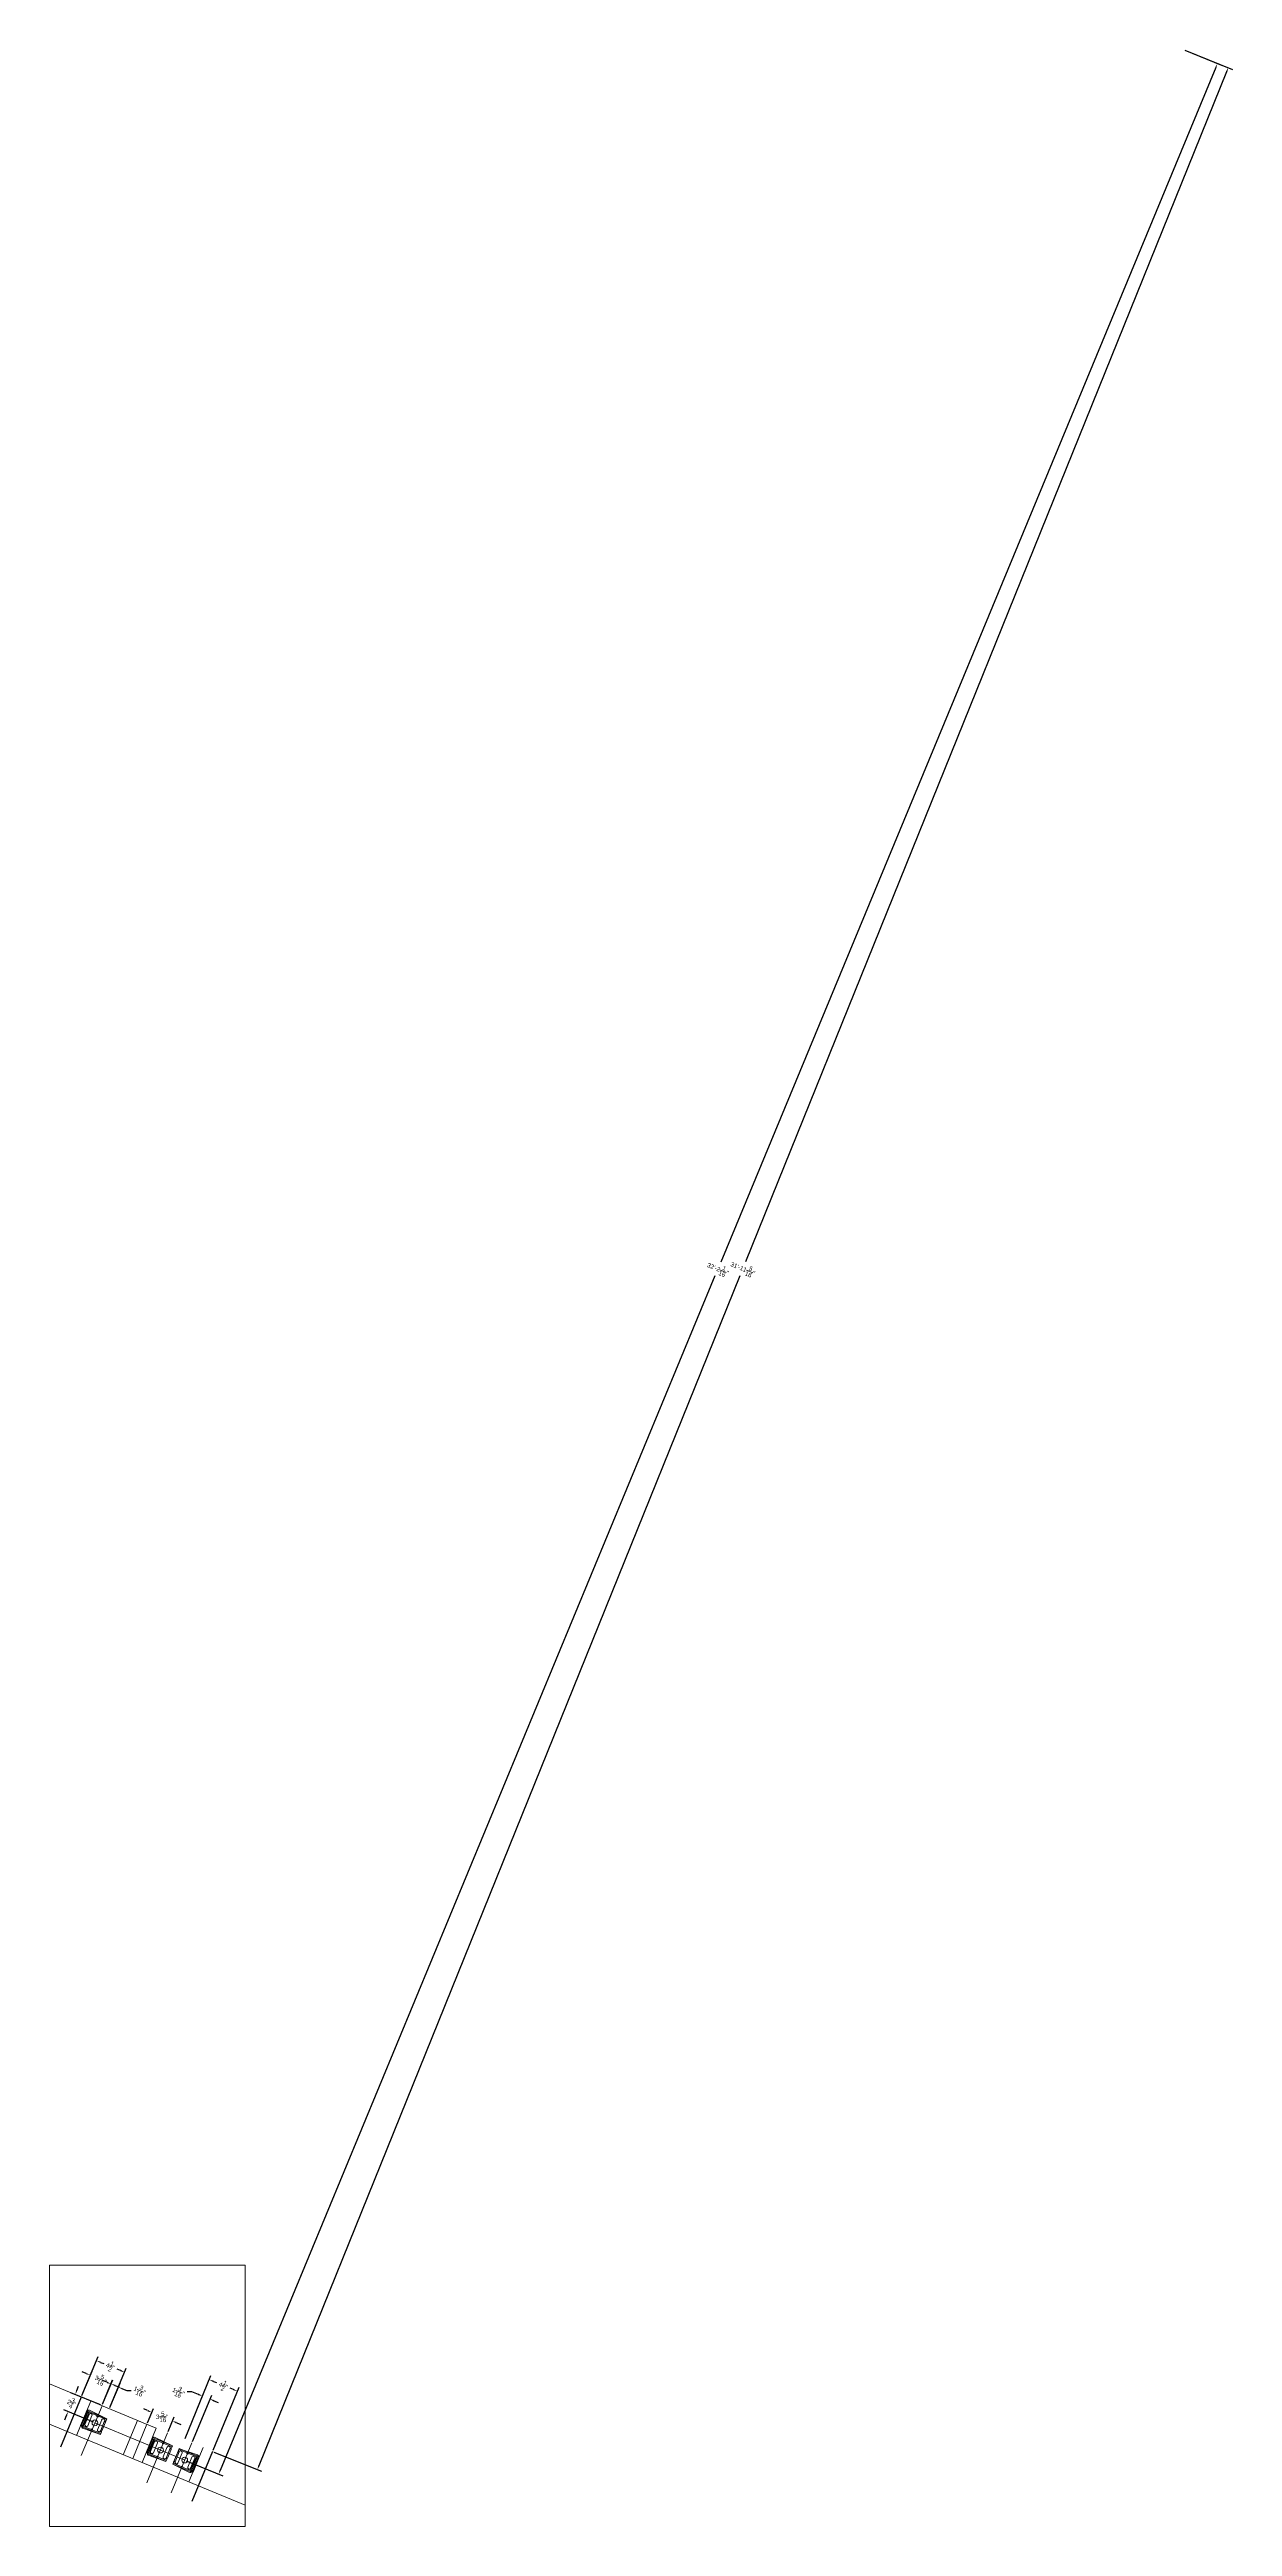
# Paper-space layout 'Garage Pier Detail' of a CAD drawing. Header units: inches. Extents: x 0 to 48, y 0 to 101.
# The model-space entities are those that its viewports show. They can reach past a viewport. Long polylines and large blocks are cut down to what shows.
import ezdxf

# ---------------------------------------------------------------- set-up
doc = ezdxf.new("R2010")
doc.units = ezdxf.units.IN
doc.header["$MEASUREMENT"] = 0
doc.layers.get('0').update_dxf_attribs({"color": 8, "lineweight": 9})
doc.layers.add('DIMENSIONS', color=3, linetype='Continuous')
doc.layers.add('FOUNDATION', color=7, linetype='Continuous', lineweight=30)
doc.layers.add('FOUNDATION @ 1', color=7, linetype='Continuous', lineweight=30)
doc.styles.add('ARCHENTLTD', font='technical.ttf', dxfattribs={"height": 6})
doc.dimstyles.new('Annotative', dxfattribs={"dimscale": 0, "dimtxt": 0.18, "dimasz": 0.18, "dimexe": 0.18, "dimexo": 0.0625, "dimgap": 0.09, "dimtad": 0, "dimtih": 1, "dimtoh": 1, "dimdec": 4, "dimzin": 0, "dimdsep": 46, "dimtxsty": 'Standard', "dimcen": 0.09, "dimadec": 0, "dimazin": 0, "dimtfac": 1, "dimtdec": 4, "dimtofl": 0, "dimtmove": 0, "dimatfit": 3, "dimfxl": 1, "dimtolj": 1, "dimtzin": 0, "dimarcsym": 0})
doc.dimstyles.new('ARCHENTLTD', dxfattribs={"dimscale": 0.05, "dimtxt": 6, "dimasz": 3, "dimexe": 9, "dimexo": 1, "dimgap": 2.5, "dimtad": 0, "dimdec": 1, "dimzin": 1, "dimdsep": 46, "dimlunit": 4, "dimtxsty": 'ARCHENTLTD', "dimblk": 'ARCHTICK', "dimcen": 6, "dimclrd": 256, "dimclre": 256, "dimclrt": 256, "dimazin": 0, "dimtfac": 1, "dimtdec": 1, "dimtofl": 0, "dimtmove": 1, "dimatfit": 3, "dimldrblk": 'ARCHTICK', "dimfxl": 1, "dimfrac": 2, "dimtolj": 1, "dimtzin": 0, "dimlwd": 9, "dimlwe": 9, "dimarcsym": 0})

# ---------------------------------------------------------------- blocks, each defined once
blk = doc.blocks.new('*D122')
at = {"layer": 'FOUNDATION', "color": 0, "lineweight": -2}
for p, q in [((2.15, 4.96), (2.56, 5.95)), ((2.33, 5.85), (2.16, 5.92)), ((2.45, 4.83), (2.86, 5.82)), ((2.96, 5.59), (3.13, 5.52)), ((3.13, 5.52), (3.31, 5.52))]:
    blk.add_line(p, q, dxfattribs=at)
at = {"layer": 'FOUNDATION', "color": 0, "lineweight": 9}
for points in [[(2.34, 5.88), (2.32, 5.82), (2.49, 5.78)], [(2.97, 5.61), (2.95, 5.56), (2.79, 5.66)]]:
    blk.add_solid(points, dxfattribs=at)
at = {"layer": 'FOUNDATION', "color": 0, "lineweight": 9, "insert": (3.66, 5.52), "char_height": 0.18, "attachment_point": 5, "rotation": 337.5}
blk.add_mtext('\\A1;1{\\H1.000000x;\\S3/16;}"', dxfattribs=at)
blk = doc.blocks.new('*D123')
at = {"layer": 'FOUNDATION', "color": 0, "lineweight": -2}
for p, q in [((1.31, 5.31), (1.97, 6.9)), ((2.07, 6.66), (2.2, 6.61)), ((2.45, 4.83), (3.11, 6.43)), ((2.88, 6.33), (2.75, 6.38))]:
    blk.add_line(p, q, dxfattribs=at)
at = {"layer": 'FOUNDATION', "color": 0, "lineweight": 9}
for points in [[(2.08, 6.69), (2.06, 6.64), (1.9, 6.73)], [(2.89, 6.36), (2.87, 6.3), (3.04, 6.26)]]:
    blk.add_solid(points, dxfattribs=at)
at = {"layer": 'FOUNDATION', "color": 0, "lineweight": 9, "insert": (2.47, 6.5), "char_height": 0.18, "attachment_point": 5, "rotation": 337.5}
blk.add_mtext('\\A1;4{\\H1.000000x;\\S1/2;}"', dxfattribs=at)
blk = doc.blocks.new('*D124')
at = {"layer": 'FOUNDATION', "color": 0, "lineweight": -2}
for p, q in [((1.31, 5.31), (1.73, 6.3)), ((1.49, 6.21), (1.32, 6.27)), ((2.15, 4.96), (2.57, 5.95)), ((2.66, 5.72), (2.83, 5.65))]:
    blk.add_line(p, q, dxfattribs=at)
at = {"layer": 'FOUNDATION', "color": 0, "lineweight": 9}
for points in [[(1.5, 6.23), (1.48, 6.18), (1.66, 6.14)], [(2.67, 5.75), (2.65, 5.69), (2.5, 5.79)]]:
    blk.add_solid(points, dxfattribs=at)
at = {"layer": 'FOUNDATION', "color": 0, "lineweight": 9, "insert": (2.08, 5.96), "char_height": 0.18, "attachment_point": 5, "rotation": 337.5}
blk.add_mtext('\\A1;3{\\H1.000000x;\\S5/16;}"', dxfattribs=at)
blk = doc.blocks.new('*D125')
at = {"layer": 'FOUNDATION', "color": 0, "lineweight": -2}
for p, q in [((2.07, 4.93), (0.87, 5.42)), ((1.11, 5.52), (1.17, 5.69)), ((1.78, 4.23), (0.58, 4.73)), ((0.68, 4.49), (0.61, 4.32))]:
    blk.add_line(p, q, dxfattribs=at)
at = {"layer": 'FOUNDATION', "color": 0, "lineweight": 9}
for points in [[(1.08, 5.53), (1.13, 5.51), (1.04, 5.35)], [(0.65, 4.5), (0.71, 4.48), (0.75, 4.66)]]:
    blk.add_solid(points, dxfattribs=at)
at = {"layer": 'FOUNDATION', "color": 0, "lineweight": 9, "insert": (0.89, 5.01), "char_height": 0.18, "attachment_point": 5, "rotation": 337.5}
blk.add_mtext('\\A1;2{\\H1.000000x;\\S3/4;}"', dxfattribs=at)
blk = doc.blocks.new('*D126')
at = {"layer": 'FOUNDATION', "color": 0, "lineweight": -2}
for p, q in [((5.5, 3.57), (6.28, 5.46)), ((5.77, 5.47), (5.59, 5.47)), ((6.04, 5.36), (5.77, 5.47)), ((5.8, 3.45), (6.58, 5.33)), ((6.67, 5.1), (6.84, 5.03))]:
    blk.add_line(p, q, dxfattribs=at)
at = {"layer": 'FOUNDATION', "color": 0, "lineweight": 9}
for points in [[(6.05, 5.39), (6.03, 5.33), (6.21, 5.29)], [(6.69, 5.13), (6.66, 5.07), (6.51, 5.17)]]:
    blk.add_solid(points, dxfattribs=at)
at = {"layer": 'FOUNDATION', "color": 0, "lineweight": 9, "insert": (5.23, 5.47), "char_height": 0.18, "attachment_point": 5, "rotation": 337.5}
blk.add_mtext('\\A1;1{\\H1.000000x;\\S3/16;}"', dxfattribs=at)
blk = doc.blocks.new('*D127')
at = {"layer": 'FOUNDATION', "color": 0, "lineweight": -2}
for p, q in [((47.76, 99.63), (28.24, 51.33)), ((46.07, 100.51), (48, 99.73)), ((8.5, 2.48), (28.02, 50.78)), ((6.67, 3.02), (8.6, 2.24))]:
    blk.add_line(p, q, dxfattribs=at)
at = {"layer": 'FOUNDATION', "color": 0, "lineweight": 9}
for points in [[(47.73, 99.64), (47.79, 99.62), (47.83, 99.8)], [(8.47, 2.49), (8.53, 2.46), (8.43, 2.31)]]:
    blk.add_solid(points, dxfattribs=at)
at = {"layer": 'FOUNDATION', "color": 0, "lineweight": 9, "insert": (28.13, 51.05), "char_height": 0.18, "attachment_point": 5, "rotation": 337.5}
blk.add_mtext('\\A1;31\'-11{\\H1.000000x;\\S5/16;}"', dxfattribs=at)
blk = doc.blocks.new('*D128')
at = {"layer": 'FOUNDATION', "color": 0, "lineweight": -2}
for p, q in [((5.5, 3.57), (6.55, 6.13)), ((6.64, 3.1), (7.69, 5.65)), ((6.65, 5.89), (6.78, 5.84)), ((7.46, 5.56), (7.33, 5.61))]:
    blk.add_line(p, q, dxfattribs=at)
at = {"layer": 'FOUNDATION', "color": 0, "lineweight": 9}
for points in [[(6.66, 5.92), (6.64, 5.86), (6.48, 5.96)], [(7.47, 5.58), (7.45, 5.53), (7.62, 5.49)]]:
    blk.add_solid(points, dxfattribs=at)
at = {"layer": 'FOUNDATION', "color": 0, "lineweight": 9, "insert": (7.05, 5.72), "char_height": 0.18, "attachment_point": 5, "rotation": 337.5}
blk.add_mtext('\\A1;4{\\H1.000000x;\\S1/2;}"', dxfattribs=at)
blk = doc.blocks.new('*D129')
at = {"layer": 'FOUNDATION', "color": 0, "lineweight": -2}
for p, q in [((47.32, 99.8), (27.24, 51.32)), ((46.07, 100.51), (47.55, 99.9)), ((6.93, 2.29), (27.01, 50.77)), ((5.54, 2.67), (7.03, 2.06))]:
    blk.add_line(p, q, dxfattribs=at)
at = {"layer": 'FOUNDATION', "color": 0, "lineweight": 9}
for points in [[(47.29, 99.81), (47.34, 99.79), (47.39, 99.96)], [(6.9, 2.3), (6.96, 2.28), (6.86, 2.12)]]:
    blk.add_solid(points, dxfattribs=at)
at = {"layer": 'FOUNDATION', "color": 0, "lineweight": 9, "insert": (27.12, 51.04), "char_height": 0.18, "attachment_point": 5, "rotation": 337.5}
blk.add_mtext('\\A1;32\'-2{\\H1.000000x;\\S1/16;}"', dxfattribs=at)
blk = doc.blocks.new('*D130')
at = {"layer": 'FOUNDATION', "color": 0, "lineweight": -2}
for p, q in [((3.98, 4.7), (3.82, 4.77)), ((3.97, 4.2), (4.22, 4.79)), ((4.81, 3.86), (5.06, 4.45)), ((5.16, 4.21), (5.32, 4.14))]:
    blk.add_line(p, q, dxfattribs=at)
at = {"layer": 'FOUNDATION', "color": 0, "lineweight": 9}
for points in [[(4, 4.73), (3.97, 4.67), (4.15, 4.63)], [(5.17, 4.24), (5.14, 4.18), (4.99, 4.28)]]:
    blk.add_solid(points, dxfattribs=at)
at = {"layer": 'FOUNDATION', "color": 0, "lineweight": 9, "insert": (4.57, 4.45), "char_height": 0.18, "attachment_point": 5}
blk.add_mtext('\\A1;3{\\H1.000000x;\\S5/16;}"', dxfattribs=at)
blk = doc.blocks.new('_ArchTick')
at = {"color": 0, "linetype": 'ByBlock', "const_width": 0.15}
blk.add_lwpolyline([(-0.5, -0.5), (0.5, 0.5)], dxfattribs=at)
blk = doc.blocks.new('*D18')
at = {"layer": 'DIMENSIONS', "lineweight": 9}
for p, q in [((23855.08, 14008.72), (23781.17, 14039.34)), ((23789.48, 14035.89), (23761.42, 13968.14)), ((23722.96, 13875.3), (23751.02, 13943.05)), ((23788.56, 13848.13), (23714.65, 13878.75))]:
    blk.add_line(p, q, dxfattribs=at)
at = {"layer": 'DIMENSIONS', "lineweight": 9, "xscale": 3, "yscale": 3, "zscale": 3}
for p, rotation in [((23789.48, 14035.89), 67.49999999999942), ((23722.96, 13875.3), 247.4999999999994)]:
    blk.add_blockref('_ArchTick', p, dxfattribs=dict(at, rotation=rotation))
at = {"layer": 'DIMENSIONS', "lineweight": 9, "insert": (23756.22, 13955.6), "char_height": 6, "attachment_point": 5, "rotation": 67.5, "style": 'ARCHENTLTD'}
blk.add_mtext('\\A1;14\'-6"', dxfattribs=at)

msp = doc.modelspace()

# ---------------------------------------------------------------- linework, layer by layer
for p, q in [((23847.48914, 14010.24018), (23847.26784, 14010.33184)), ((23850.07862, 14009.16092), (23847.51903, 14010.4107)), ((23846.1822, 14008.17018), (23847.04355, 14010.24966)), ((23846.30913, 14008.11551), (23846.18329, 14008.16763)), ((23846.39066, 14008.31233), (23846.30913, 14008.11551)), ((23846.39291, 14008.31567), (23847.13874, 14010.11628)), ((23846.50471, 14008.22239), (23847.26791, 14010.06492)), ((23846.5302, 14007.92073), (23849.11984, 14006.84806)), ((23846.59141, 14008.07217), (23849.183, 14006.9987)), ((23846.64024, 14008.16792), (23846.59818, 14008.06638)), ((23849.12207, 14006.85161), (23846.60964, 14007.71996)), ((23846.74559, 14008.44072), (23846.63881, 14008.18293)), ((23847.34589, 14009.88999), (23846.74183, 14008.43164)), ((23846.82508, 14008.31175), (23847.44107, 14009.79889)), ((23847.2687, 14010.06459), (23847.14068, 14010.11762)), ((23847.25598, 14008.12472), (23847.87499, 14009.61915)), ((23847.38214, 14010.1265), (23847.2814, 14010.16822)), ((23847.40818, 14010.04036), (23847.33752, 14009.86977)), ((23847.37937, 14010.12833), (23850.02536, 14009.03233)), ((23847.41534, 14010.03918), (23847.43938, 14010.09721)), ((23850.08045, 14009.16718), (23847.49081, 14010.23985)), ((23848.69715, 14007.53631), (23849.31314, 14009.02345)), ((23849.11984, 14006.84806), (23849.26902, 14007.20821)), ((23849.12805, 14007.34928), (23849.74707, 14008.84372)), ((23849.25002, 14007.16049), (23849.96895, 14008.89616)), ((23849.32826, 14007.35122), (23849.86796, 14008.65417)), ((23849.93213, 14008.8091), (23850.08045, 14009.16718)), ((23856.00987, 14004.09733), (23855.88403, 14004.14945)), ((23856.0914, 14004.29416), (23856.00987, 14004.09733)), ((23856.09364, 14004.2975), (23856.83948, 14006.09811)), ((23856.20544, 14004.20421), (23856.96865, 14006.04675)), ((23856.23094, 14003.90255), (23858.82058, 14002.82988)), ((23856.29214, 14004.05399), (23858.88373, 14002.98052)), ((23856.34097, 14004.14974), (23856.29891, 14004.0482)), ((23858.82281, 14002.83343), (23856.31038, 14003.70178)), ((23856.44632, 14004.42254), (23856.33954, 14004.16476)), ((23857.04663, 14005.87181), (23856.44256, 14004.41346)), ((23856.52581, 14004.29357), (23857.14181, 14005.78071)), ((23856.96944, 14006.04642), (23856.84141, 14006.09945)), ((23856.95672, 14004.10654), (23857.57573, 14005.60098)), ((23857.18987, 14006.222), (23856.96857, 14006.31367)), ((23857.08287, 14006.10832), (23856.98214, 14006.15005)), ((23857.10892, 14006.02219), (23857.03825, 14005.85159)), ((23857.08011, 14006.11016), (23859.72609, 14005.01415)), ((23857.11608, 14006.02101), (23857.14011, 14006.07903)), ((23859.78119, 14005.14901), (23857.19155, 14006.22167)), ((23859.77935, 14005.14274), (23857.21977, 14006.39252)), ((23858.39788, 14003.51813), (23859.01388, 14005.00528)), ((23858.82058, 14002.82988), (23858.96976, 14003.19004)), ((23858.82879, 14003.33111), (23859.4478, 14004.82554)), ((23859.02899, 14003.33304), (23859.56869, 14004.636)), ((23859.63287, 14004.79092), (23859.78119, 14005.14901)), ((23859.9392, 14002.73289), (23860.65813, 14004.46855)), ((23860.01874, 14002.92308), (23860.55844, 14004.22603)), ((23860.15893, 14002.78014), (23860.77795, 14004.27458)), ((23860.59588, 14002.6077), (23861.21187, 14004.09484)), ((23860.62261, 14004.38096), (23860.77093, 14004.73904)), ((23863.36052, 14003.50872), (23860.71454, 14004.60473)), ((23860.7678, 14004.73332), (23863.46143, 14003.80714)), ((23860.77093, 14004.73904), (23863.36057, 14003.66638)), ((23862.031, 14002.00471), (23862.65002, 14003.49914)), ((23862.46795, 14001.83226), (23863.08394, 14003.3194)), ((23863.21566, 14003.31652), (23862.61159, 14001.85817)), ((23862.6313, 14001.54254), (23863.3945, 14003.38507)), ((23862.77632, 14001.52944), (23863.52215, 14003.33005)), ((23862.82243, 14001.27757), (23863.68378, 14003.35705)), ((23863.27794, 14003.46689), (23863.20728, 14003.2963)), ((23863.27205, 14003.47112), (23863.29608, 14003.52914)), ((23863.35727, 14003.50938), (23863.458, 14003.46766)), ((23863.36199, 14003.66543), (23863.58329, 14003.57376)), ((23863.3937, 14003.3854), (23863.52173, 14003.33237)), ((23859.81032, 14002.41992), (23859.9595, 14002.78007)), ((23862.39996, 14001.34725), (23859.81032, 14002.41992)), ((23859.81125, 14002.424), (23862.20183, 14001.26147)), ((23862.46377, 14001.49762), (23859.87218, 14002.57109)), ((23862.49694, 14001.59985), (23862.45488, 14001.49831)), ((23862.61535, 14001.86725), (23862.50857, 14001.60946)), ((23862.77554, 14001.52549), (23862.69401, 14001.32867)), ((23862.69401, 14001.32867), (23862.81985, 14001.27654))]:
    msp.add_line(p, q)
for centre in [(23848.3076, 14008.55035), (23858.00833, 14004.53218), (23861.58837, 14003.04928)]:
    msp.add_circle(centre, 0.42938)
for centre, radius, start, end in [((23847.21176, 14010.14536), 0.19473, 73.2640554, 164.3558576), ((23847.36488, 14010.11799), 0.33081, 62.2271098, 152.8334087), ((23846.69959, 14008.07351), 0.36481, 156.6956208, 255.7263497), ((23846.7973, 14008.2367), 0.41361, 169.4628377, 229.5425005), ((23846.62862, 14008.19144), 0.12913, 169.5422177, 252.1592873), ((23846.57755, 14008.22022), 0.07342, 179.4341662, 328.8746839), ((23846.69494, 14008.36138), 0.09234, 258.1766562, 56.8233438), ((23847.05468, 14008.2524), 0.23838, 167.3865312, 327.6134688), ((23847.24119, 14010.05725), 0.11803, 70.0789286, 157.7154334), ((23847.29584, 14009.81207), 0.09234, 258.1766562, 56.8233438), ((23847.34652, 14010.0685), 0.06774, 335.4708992, 73.6033548), ((23847.64674, 14009.68176), 0.23485, 336.9979927, 158.0020073), ((23847.84036, 14007.49663), 0.15198, 358.2209144, 136.7790856), ((23848.72471, 14009.61398), 0.16042, 179.3358908, 321.674648), ((23848.92675, 14007.47697), 0.23838, 167.3865312, 327.6134688), ((23849.28618, 14007.28501), 0.08011, 57.5605185, 257.4394815), ((23849.51881, 14008.90633), 0.23485, 336.9979927, 158.0020073), ((23849.89231, 14008.73597), 0.08503, 61.3611199, 253.6388801), ((23856.40032, 14004.05534), 0.36481, 156.6956208, 255.7263497), ((23856.49803, 14004.21852), 0.41361, 169.4628377, 229.5425005), ((23856.32935, 14004.17327), 0.12913, 169.5422177, 252.1592873), ((23856.27829, 14004.20205), 0.07342, 179.4341662, 328.8746839), ((23856.39568, 14004.3432), 0.09234, 258.1766562, 56.8233438), ((23856.75542, 14004.23423), 0.23838, 167.3865312, 327.6134688), ((23856.9125, 14006.12719), 0.19473, 73.2640554, 164.3558576), ((23857.06562, 14006.09982), 0.33081, 62.2271098, 152.8334087), ((23856.94192, 14006.03907), 0.11803, 70.0789286, 157.7154334), ((23856.99657, 14005.7939), 0.09234, 258.1766562, 56.8233438), ((23857.04726, 14006.05032), 0.06774, 335.4708992, 73.6033548), ((23857.34748, 14005.66359), 0.23485, 336.9979927, 158.0020073), ((23857.54109, 14003.47845), 0.15198, 358.2209144, 136.7790856), ((23858.42545, 14005.59581), 0.16042, 179.3358908, 321.674648), ((23858.62749, 14003.45879), 0.23838, 167.3865312, 327.6134688), ((23858.98691, 14003.26683), 0.08011, 57.5605185, 257.4394815), ((23859.21955, 14004.88815), 0.23485, 336.9979927, 158.0020073), ((23859.59305, 14004.71779), 0.08503, 61.3611199, 253.6388801), ((23860.59906, 14004.30109), 0.08503, 241.3611199, 73.6388801), ((23860.98362, 14004.15745), 0.23485, 336.9979927, 158.0020073), ((23862.04552, 14004.09633), 0.16042, 173.325352, 315.6641092), ((23862.85569, 14003.38201), 0.23485, 336.9979927, 158.0020073), ((23863.19596, 14003.22603), 0.09234, 78.1766562, 236.8233438), ((23863.34144, 14003.44319), 0.06774, 61.3966452, 159.5291008), ((23863.40797, 14003.36075), 0.11803, 337.2845666, 64.9210714), ((23863.36346, 14003.49117), 0.33081, 342.1665913, 72.7728902), ((23863.49108, 14003.40225), 0.19473, 330.6441424, 61.7359446), ((23860.00167, 14002.8465), 0.08011, 237.5605185, 77.4394815), ((23860.39156, 14002.72809), 0.23838, 167.3865312, 327.6134688), ((23861.17366, 14001.9738), 0.15198, 358.2209144, 136.7790856), ((23862.26363, 14001.95265), 0.23838, 167.3865312, 327.6134688), ((23862.38822, 14001.57507), 0.36481, 239.2736503, 338.3043792), ((23862.43452, 14001.75955), 0.41361, 265.4574995, 325.5371623), ((23862.5218, 14001.60827), 0.12913, 242.8407127, 325.4577823), ((23862.59506, 14001.77533), 0.09234, 78.1766562, 236.8233438), ((23862.57825, 14001.59252), 0.07342, 166.1253161, 315.5658338)]:
    msp.add_arc(centre, radius, start, end)
at = {"layer": 'FOUNDATION', "lineweight": 9}
for p, q in [((24012.89364, 13937.4), (23561.85891, 14124.2247)), ((23846.29963, 14012.35866), (23844.19487, 14007.27732)), ((23847.68545, 14011.78463), (23845.58069, 14006.7033)), ((23854.61454, 14008.91451), (23852.50978, 14003.83317)), ((23856.00036, 14008.34048), (23853.8956, 14003.25915)), ((23854.61454, 14008.91451), (23857.38618, 14007.76646)), ((23857.38618, 14007.76646), (23855.28142, 14002.68512)), ((23864.31528, 14004.89633), (23862.21052, 13999.815))]:
    msp.add_line(p, q, dxfattribs=at)
at = {"layer": 'FOUNDATION', "lineweight": 30}
for p, q in [((23846.29963, 14012.35866), (23843.23816, 14004.96762)), ((23865.7011, 14004.32231), (23862.63963, 13996.93127))]:
    msp.add_line(p, q, dxfattribs=at)
at = {"layer": 'FOUNDATION', "color": 6, "lineweight": 9}
for p, q in [((23849.35998, 14011.09102), (23846.29851, 14003.69998)), ((23859.06071, 14007.07285), (23855.99924, 13999.68181)), ((23862.64075, 14005.58995), (23859.57928, 13998.19891))]:
    msp.add_line(p, q, dxfattribs=at)

# ---------------------------------------------------------------- dimensions: what is measured, and where the dimension line sits
at = {"layer": 'DIMENSIONS', "lineweight": 9}
dim = msp.add_aligned_dim(p1=(23789.48103, 13847.74862), p2=(23856.00036, 14008.34048), distance=72, dimstyle='ARCHENTLTD', override={"dimscale": 1, "dimtol": 0, "dimtix": 0, "dimtofl": 0, "dimtmove": 1, "dimatfit": 3}, dxfattribs=at)
dim.commit()
dim.dimension.update_dxf_attribs({"geometry": '*D18', "text_midpoint": (23756.22137, 13955.59776)})

psp = doc.layouts.new('Garage Pier Detail')

# ---------------------------------------------------------------- linework, layer by layer
at = {"layer": 'FOUNDATION', "color": 6, "lineweight": 9}
psp.add_line((1.840224, 4.204112), (5.483514, 2.695012), dxfattribs=at)

# ---------------------------------------------------------------- dimensions: what is measured, and where the dimension line sits
at = {"layer": 'FOUNDATION @ 1', "lineweight": 9}
for p1, p2, distance, picture, middle in [((5.483514, 2.695012), (46.009819, 100.534166), -1.48961, '*D129', (27.122887, 51.04454)), ((2.429889, 4.776425), (1.28938, 5.248839), -1.605641, '*D123', (2.474087, 6.496051)), ((2.128921, 4.90109), (1.28938, 5.248839), -0.960631, '*D124', (2.076768, 5.962471)), ((5.471244, 3.516654), (6.611753, 3.04424), 2.643865, '*D128', (7.053262, 5.72306))]:
    dim = psp.add_aligned_dim(p1=p1, p2=p2, distance=distance, dimstyle='Annotative', override={"dimscale": 1, "dimlfac": -3.645267, "dimlunit": 4, "dimtix": 0, "dimtofl": 0, "dimtmove": 0, "dimatfit": 3}, dxfattribs=at)
    dim.commit()
    dim.dimension.update_dxf_attribs({"geometry": picture, "text_midpoint": middle, "text_rotation": 337.5})
for base, p1, p2, angle, picture, middle in [((8.431257, 2.308745), (46.009819, 100.534166), (6.611306, 3.04424), 247.99493484, '*D127', (28.130513, 51.053708)), ((1.036787, 5.353467), (1.840224, 4.204112), (2.128921, 4.90109), 67.5, '*D125', (0.893634, 5.007867)), ((2.492946, 5.779922), (2.429889, 4.776425), (2.128921, 4.90109), 157.5, '*D122', (3.663699, 5.517491)), ((6.507322, 5.166701), (5.471244, 3.516654), (5.772212, 3.391989), 337.5, '*D126', (5.231743, 5.472552))]:
    dim = psp.add_linear_dim(base=base, p1=p1, p2=p2, angle=angle, dimstyle='Annotative', override={"dimscale": 1, "dimlfac": -3.645267, "dimlunit": 4, "dimtix": 0, "dimtofl": 0, "dimtmove": 0, "dimatfit": 3}, dxfattribs=at)
    dim.commit()
    dim.dimension.update_dxf_attribs({"geometry": picture, "text_midpoint": middle, "dimtype": 161, "text_rotation": 337.5})
dim = psp.add_aligned_dim(p1=(3.950567, 4.14654), p2=(4.790107, 3.79879), distance=0.521766, dimstyle='Annotative', override={"dimscale": 1, "dimlfac": -3.645267, "dimlunit": 4, "dimtix": 0, "dimtofl": 0, "dimtmove": 0, "dimatfit": 3}, dxfattribs=at)
dim.commit()
dim.dimension.update_dxf_attribs({"geometry": '*D130', "text_midpoint": (4.570008, 4.454714)})

# ---------------------------------------------------------------- viewports
at = {"layer": 'FOUNDATION', "lineweight": 9}
psp.add_viewport(center=(3.96875, 5.302083), size=(7.9375, 10.6041669), view_center_point=(23856.066645, 14012.55275), view_height=38.6550236, dxfattribs=at)

doc.saveas('drawing.dxf')
